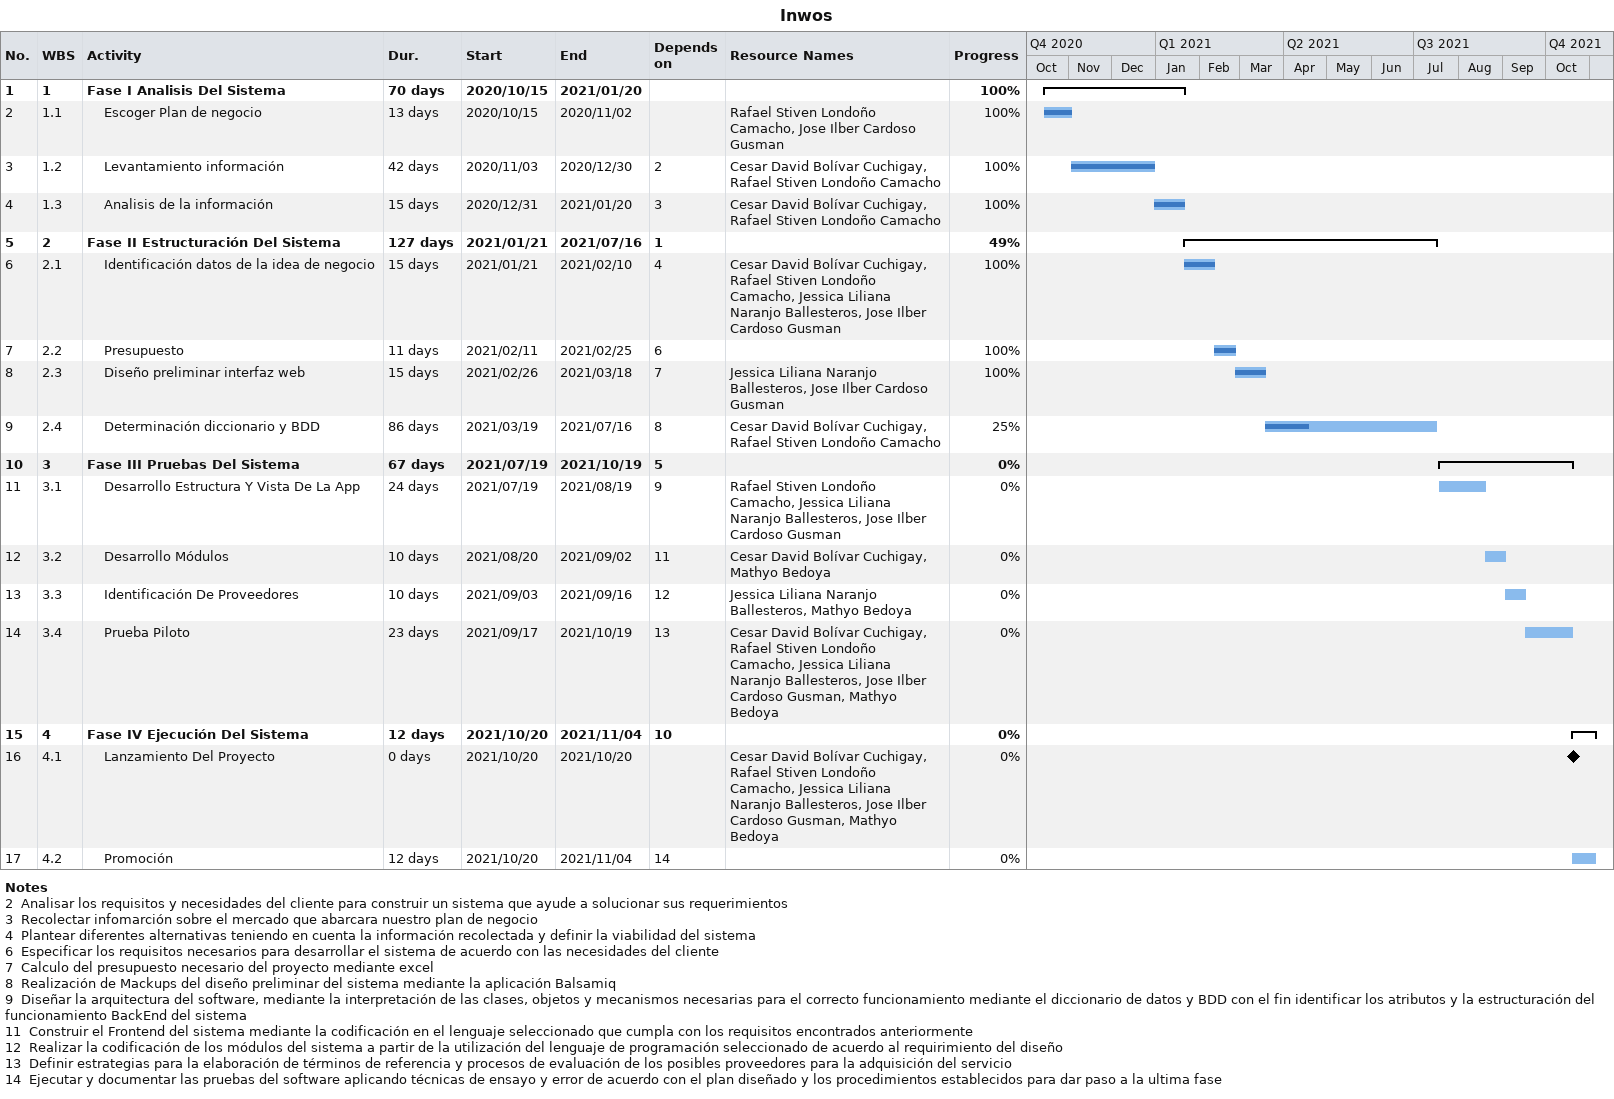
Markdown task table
Inwos

| ID | WBS | Task | Duration | Start | Finish | Predecessors | Resources | % complete |
|---|---|---|---|---|---|---|---|---|
| 1 | 1 | **Fase I Analisis Del Sistema** | 70d | 2020-10-15 | 2021-01-20 |  |  | 100 |
| 2 | 1.1 | Escoger Plan de negocio | 13d | 2020-10-15 | 2020-11-02 |  | Rafael Stiven Londoño Camacho, Jose Ilber Cardoso Gusman | 100 |
| 3 | 1.2 | Levantamiento información | 42d | 2020-11-03 | 2020-12-30 | 2 | Cesar David Bolívar Cuchigay, Rafael Stiven Londoño Camacho | 100 |
| 4 | 1.3 | Analisis de la información | 15d | 2020-12-31 | 2021-01-20 | 3 | Cesar David Bolívar Cuchigay, Rafael Stiven Londoño Camacho | 100 |
| 5 | 2 | **Fase II Estructuración Del Sistema** | 127d | 2021-01-21 | 2021-07-16 | 1 |  | 49 |
| 6 | 2.1 | Identificación datos de la idea de negocio | 15d | 2021-01-21 | 2021-02-10 | 4 | Cesar David Bolívar Cuchigay, Rafael Stiven Londoño Camacho, Jessica Liliana Naranjo Ballesteros, Jose Ilber Cardoso Gusman | 100 |
| 7 | 2.2 | Presupuesto | 11d | 2021-02-11 | 2021-02-25 | 6 |  | 100 |
| 8 | 2.3 | Diseño preliminar interfaz web | 15d | 2021-02-26 | 2021-03-18 | 7 | Jessica Liliana Naranjo Ballesteros, Jose Ilber Cardoso Gusman | 100 |
| 9 | 2.4 | Determinación diccionario y BDD | 86d | 2021-03-19 | 2021-07-16 | 8 | Cesar David Bolívar Cuchigay, Rafael Stiven Londoño Camacho | 25 |
| 10 | 3 | **Fase III Pruebas Del Sistema** | 67d | 2021-07-19 | 2021-10-19 | 5 |  | 0 |
| 11 | 3.1 | Desarrollo Estructura Y Vista De La App | 24d | 2021-07-19 | 2021-08-19 | 9 | Rafael Stiven Londoño Camacho, Jessica Liliana Naranjo Ballesteros, Jose Ilber Cardoso Gusman | 0 |
| 12 | 3.2 | Desarrollo Módulos | 10d | 2021-08-20 | 2021-09-02 | 11 | Cesar David Bolívar Cuchigay, Mathyo Bedoya | 0 |
| 13 | 3.3 | Identificación De Proveedores | 10d | 2021-09-03 | 2021-09-16 | 12 | Jessica Liliana Naranjo Ballesteros, Mathyo Bedoya | 0 |
| 14 | 3.4 | Prueba Piloto | 23d | 2021-09-17 | 2021-10-19 | 13 | Cesar David Bolívar Cuchigay, Rafael Stiven Londoño Camacho, Jessica Liliana Naranjo Ballesteros, Jose Ilber Cardoso Gusman, Mathyo Bedoya | 0 |
| 15 | 4 | **Fase IV Ejecución Del Sistema** | 12d | 2021-10-20 | 2021-11-04 | 10 |  | 0 |
| 16 | 4.1 | Lanzamiento Del Proyecto | 0d | 2021-10-20 | 2021-10-20 |  | Cesar David Bolívar Cuchigay, Rafael Stiven Londoño Camacho, Jessica Liliana Naranjo Ballesteros, Jose Ilber Cardoso Gusman, Mathyo Bedoya | 0 |
| 17 | 4.2 | Promoción | 12d | 2021-10-20 | 2021-11-04 | 14 |  | 0 |

Notes
- 2: Analisar los requisitos y necesidades del cliente para construir un sistema que ayude a solucionar sus requerimientos
- 3: Recolectar infomarción sobre el mercado que abarcara nuestro plan de negocio
- 4: Plantear diferentes alternativas teniendo en cuenta la información recolectada y definir la viabilidad del sistema
- 6: Especificar los requisitos necesarios para desarrollar el sistema de acuerdo con las necesidades del cliente
- 7: Calculo del presupuesto necesario del proyecto mediante excel
- 8: Realización de Mackups del diseño preliminar del sistema mediante la aplicación Balsamiq
- 9: Diseñar la arquitectura del software, mediante la interpretación de las clases, objetos y mecanismos necesarias para el correcto funcionamiento mediante el diccionario de datos y BDD con el fin identificar los atributos y la estructuración del funcionamiento BackEnd del sistema
- 11: Construir el Frontend del sistema mediante la codificación en el lenguaje seleccionado que cumpla con los requisitos encontrados anteriormente
- 12: Realizar la codificación de los módulos del sistema a partir de la utilización del lenguaje de programación seleccionado de acuerdo al requirimiento del diseño
- 13: Definir estrategias para la elaboración de términos de referencia y procesos de evaluación de los posibles proveedores para la adquisición del servicio
- 14: Ejecutar y documentar las pruebas del software aplicando técnicas de ensayo y error de acuerdo con el plan diseñado y los procedimientos establecidos para dar paso a la ultima fase
